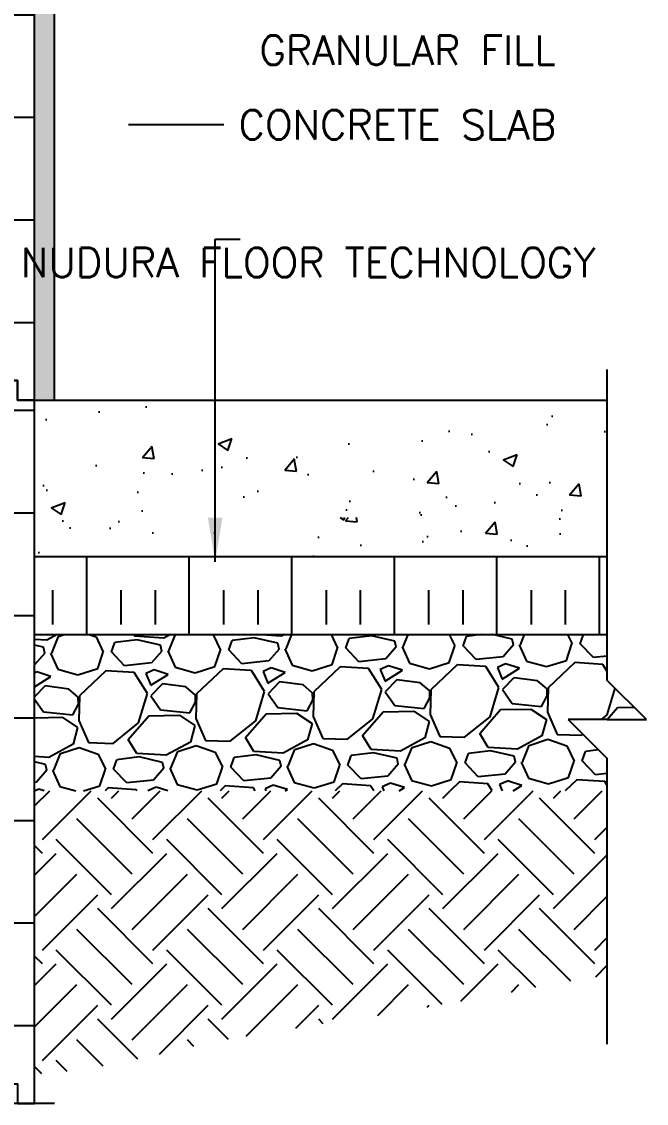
# Model space of a CAD drawing. Header units: inches. Extents: x 16 to 68.3, y 21.2 to 93.9.
# Drawn here: x 52.3 to 68.29, y 38.93 to 66.62 of the extents above; entities that cross this region are included whole.
import ezdxf
from ezdxf.enums import TextEntityAlignment as Align

# ---------------------------------------------------------------- set-up
doc = ezdxf.new("R2010")
doc.units = ezdxf.units.IN
doc.header["$LTSCALE"] = 0.5
doc.header["$MEASUREMENT"] = 0
doc.linetypes.add('DASHEDX2', pattern=[1.5, 1, -0.5])
for name, color, linetype in [('HATCH', 12, 'Continuous'), ('line25', 2, 'Continuous'), ('LINE50', 5, 'Continuous'), ('LINE9', 9, 'Continuous'), ('TEXT', 4, 'Continuous')]:
    doc.layers.add(name, color=color, linetype=linetype)
doc.styles.add('DIM', font='romans.shx', dxfattribs={"width": 0.7})
doc.styles.add('ROMANS', font='romans.shx', dxfattribs={"height": 1.125})
doc.dimstyles.new('ext_12', dxfattribs={"dimscale": 12, "dimtxt": 0.09375, "dimasz": 0.09375, "dimexe": 0.09375, "dimexo": 0.0625, "dimgap": 0.0625, "dimtad": 1, "dimdec": 1, "dimzin": 3, "dimdsep": 46, "dimlunit": 4, "dimtxsty": 'DIM', "dimcen": 0.09, "dimdle": 0.09375, "dimclrt": 4, "dimadec": 0, "dimazin": 0, "dimtfac": 1, "dimtdec": 1, "dimtmove": 2, "dimatfit": 3, "dimfxl": 1, "dimfrac": 2, "dimtolj": 1, "dimtzin": 0, "dimarcsym": 0})
pattern_1 = [(50, (77.5901, 19.0505), (3.5863, -0.31376), [0.375, -4.125]), (355, (77.59, 19.0505), (-0.69376, 3.76096), [0.3, -3.3]), (100.451, (77.889, 19.0244), (2.89255, 3.4472), [0.3187, -3.5057]), (46.184, (77.59, 20.0505), (5.3362, -0.8276), [0.5625, -6.1875]), (96.636, (78.035, 19.9816), (4.6733, 4.8706), [0.47805, -5.25856]), (351.184, (77.59, 20.0505), (4.6733, 4.8706), [0.45, -4.95]), (21, (78.0901, 19.8005), (2.98454, -2.0131), [0.375, -4.125]), (326, (78.09, 19.8005), (1.21658, 3.62575), [0.3, -3.3]), (71.451, (78.339, 19.6328), (4.2011, 1.61265), [0.3187, -3.5057]), (37.5, (77.5901, 19.0505), (0.0608, 1.66447), [0, -3.26, 0, -3.35, 0, -3.3125]), (7.5, (77.5901, 19.0505), (1.31535, 1.97206), [0, -1.91, 0, -3.185, 0, -1.2625]), (327.5, (76.4751, 19.0505), (2.669112, -0.112774), [0, -1.25, 0, -3.9, 0, -5.175]), (317.5, (75.9751, 19.0505), (2.91593, 0.50052), [0, -1.625, 0, -2.59, 0, -3.675])]

msp = doc.modelspace()

# ---------------------------------------------------------------- hatches: boundary and pattern name
h = msp.add_hatch()
h.set_pattern_fill('AR-CONC', color=12, scale=0.02, style=0)
h.set_pattern_definition([(50, (-1187.0107, -50.1324), (3.6436934, -0.318782), [0.381, -4.191]), (355, (-1187.0107, -50.1324), (-0.704857, 3.821133), [0.3048, -3.3528]), (100.451, (-1186.707, -50.159), (2.93885, 3.502334), [0.3238, -3.5618]), (46.1842, (-1187.0107, -49.1164), (5.421581, -0.840847), [0.5715, -6.2865]), (96.6356, (-1186.559, -49.1864), (4.748085, 4.948511), [0.4857, -5.3427]), (351.184, (-1187.011, -49.1164), (4.748092, 4.948502), [0.4572, -5.0292]), (21, (-1186.5027, -49.3704), (3.0322976, -2.0453104), [0.381, -4.191]), (326, (-1186.5027, -49.3704), (1.236041, 3.683759), [0.3048, -3.3528]), (71.4514, (-1186.25, -49.5408), (4.26833, 1.638457), [0.3238, -3.5618]), (37.5, (-1187.0107, -50.1324), (0.061772, 1.6911008), [0, -3.31216, 0, -3.4036, 0, -3.3655]), (7.5, (-1187.0107, -50.1324), (1.3363933, 2.0036115), [0, -1.94056, 0, -3.23596, 0, -1.2827]), (327.5, (-1188.1436, -50.1324), (2.7118119, -0.1145749), [0, -1.27, 0, -3.9624, 0, -5.2578]), (317.5, (-1188.6516, -50.1324), (2.9625836, 0.50853), [0, -1.651, 0, -2.63144, 0, -3.7338])])
h.paths.add_polyline_path([(53.964, 56.933), (53.964, 54.191), (53.964, 53.933), (67.291, 53.933), (67.291, 56.933)])
h.paths.add_polyline_path([(53.964, 56.933), (52.631, 56.933), (52.631, 53.933), (53.964, 53.933), (53.964, 54.191)])
h = msp.add_hatch()
h.set_pattern_fill('AR-CONC', color=12, scale=0.5, style=0)
h.set_pattern_definition(pattern_1)
h.paths.add_polyline_path([(53.964, 53.933), (52.631, 53.933), (52.631, 52.933), (53.964, 52.933)])
h = msp.add_hatch()
h.set_pattern_fill('AR-CONC', color=12, scale=0.5, style=0)
h.set_pattern_definition(pattern_1)
h.paths.add_polyline_path([(67.291, 52.933), (67.291, 53.933), (53.964, 53.933), (53.964, 52.933)])
at = {"layer": 'HATCH'}
h = msp.add_hatch(dxfattribs=at)
h.set_pattern_fill('AR-SAND', color=256, scale=0.25, style=0)
h.set_pattern_definition([(37.5, (77.59015, 19.05054), (-0.0157483, 0.481706), [0, -0.38, 0, -0.425, 0, -0.40625]), (7.5, (77.59015, 19.05054), (0.442444, 0.7055365), [0, -0.205, 0, -0.3425, 0, -0.13125]), (327.5, (77.28265, 19.05054), (0.7785355, 0.0014148), [0, -0.125, 0, -0.45, 0, -0.5875]), (317.5, (77.28265, 19.05054), (0.7515317, 0.219419), [0, -0.0625, 0, -0.295, 0, -0.3375])])
h.paths.add_polyline_path([(53.131, 92.933), (52.631, 92.933), (52.631, 74.933), (52.631, 56.933), (53.131, 56.933)])
h = msp.add_hatch(dxfattribs=at)
h.set_pattern_fill('INSUL', color=256, scale=7, style=0)
h.set_pattern_definition([(180, (2976.1673, -340.0766), (0, 2.625), []), (180, (2976.1673, -339.2016), (0, 2.625), [0.875, -0.875]), (180, (2976.1673, -338.3266), (0, 2.625), [0.875, -0.875])])
h.paths.add_polyline_path([(52.631, 56.933), (52.193, 56.933), (52.193, 57.433), (50.693, 57.433), (50.693, 56.933), (50.006, 56.933), (50.006, 74.933), (50.693, 74.933), (50.693, 75.433), (52.193, 75.433), (52.193, 74.933), (52.631, 74.933)])
h = msp.add_hatch(dxfattribs=at)
h.set_pattern_fill('INSUL', color=256, scale=7, style=0)
h.set_pattern_definition([(180, (2976.1673, -358.0766), (0, 2.625), []), (180, (2976.1673, -357.2016), (0, 2.625), [0.875, -0.875]), (180, (2976.1673, -356.3266), (0, 2.625), [0.875, -0.875])])
h.paths.add_polyline_path([(52.631, 38.933), (52.193, 38.933), (52.193, 39.433), (50.693, 39.433), (50.693, 38.933), (50.006, 38.933), (50.006, 56.933), (50.693, 56.933), (50.693, 57.433), (52.193, 57.433), (52.193, 56.933), (52.631, 56.933)])
h = msp.add_hatch(dxfattribs=at)
h.set_pattern_fill('INSUL', color=256, scale=7, angle=90, style=0)
h.set_pattern_definition([(270, (77.5901, 81.8153), (-2.625, -2e-16), []), (270, (76.7151, 81.8153), (-2.625, -2e-16), [0.875, -0.875]), (270, (75.8401, 81.8153), (-2.625, -2e-16), [0.875, -0.875])])
h.paths.add_polyline_path([(67.291, 52.933), (67.291, 50.933), (52.631, 50.933), (52.631, 52.933)])

# ---------------------------------------------------------------- linework, layer by layer
for p, q in [((52.944, 50.789), (52.631, 50.809)), ((53.207, 50.933), (52.944, 50.789)), ((53.07, 50.461), (53.242, 50.884)), ((53.242, 50.884), (53.388, 50.933)), ((54.029, 50.933), (54.203, 50.871)), ((54.203, 50.871), (54.389, 50.484)), ((54.599, 50.488), (54.685, 50.73)), ((55.254, 50.799), (54.685, 50.729)), ((55.193, 50.888), (55.166, 50.933)), ((55.943, 50.842), (55.192, 50.889)), ((55.856, 50.66), (55.254, 50.8)), ((56.111, 50.933), (55.943, 50.841)), ((56.069, 50.514), (56.24, 50.933)), ((57.176, 50.933), (57.202, 50.924)), ((57.202, 50.923), (57.389, 50.537)), ((57.599, 50.54), (57.685, 50.782)), ((58.254, 50.852), (57.685, 50.782)), ((58.856, 50.712), (58.254, 50.852)), ((58.943, 50.894), (58.323, 50.933)), ((58.889, 50.563), (58.856, 50.712)), ((59.015, 50.933), (58.943, 50.894)), ((59.069, 50.566), (59.218, 50.933)), ((60.222, 50.933), (60.388, 50.589)), ((60.598, 50.593), (60.684, 50.834)), ((61.253, 50.904), (60.684, 50.834)), ((61.856, 50.765), (61.253, 50.904)), ((61.888, 50.615), (61.856, 50.765)), ((62.068, 50.618), (62.197, 50.933)), ((63.247, 50.933), (63.388, 50.641)), ((63.598, 50.645), (63.684, 50.887)), ((64.062, 50.933), (63.684, 50.886)), ((64.855, 50.817), (64.355, 50.933)), ((64.888, 50.667), (64.855, 50.817)), ((65.068, 50.671), (65.175, 50.933)), ((66.245, 50.271), (66.387, 50.694)), ((66.272, 50.933), (66.388, 50.694)), ((66.597, 50.698), (66.681, 50.933)), ((66.934, 50.344), (66.597, 50.698)), ((52.857, 50.608), (52.631, 50.66)), ((52.89, 50.458), (52.631, 50.16)), ((52.89, 50.458), (52.857, 50.608)), ((53.039, 50.461), (53.227, 50.044)), ((54.247, 50.062), (54.389, 50.484)), ((54.936, 50.134), (54.599, 50.488)), ((55.889, 50.511), (55.624, 50.206)), ((55.889, 50.51), (55.857, 50.66)), ((56.039, 50.513), (56.226, 50.096)), ((57.246, 50.114), (57.389, 50.537)), ((57.935, 50.187), (57.599, 50.541)), ((58.889, 50.563), (58.624, 50.258)), ((59.039, 50.566), (59.226, 50.149)), ((60.246, 50.167), (60.388, 50.589)), ((60.935, 50.239), (60.598, 50.593)), ((61.888, 50.615), (61.623, 50.311)), ((62.038, 50.618), (62.225, 50.201)), ((63.245, 50.219), (63.388, 50.642)), ((63.934, 50.291), (63.598, 50.646)), ((64.888, 50.668), (64.623, 50.363)), ((65.038, 50.67), (65.225, 50.253)), ((55.624, 50.206), (54.935, 50.134)), ((58.624, 50.258), (57.935, 50.186)), ((59.226, 50.149), (59.738, 50.008)), ((59.739, 50.008), (60.246, 50.166)), ((61.623, 50.311), (60.935, 50.239)), ((61.687, 50.132), (61.478, 50.038)), ((62.049, 50.018), (61.687, 50.132)), ((62.225, 50.201), (62.738, 50.06)), ((62.738, 50.06), (63.245, 50.219)), ((63.456, 50.163), (62.777, 49.521)), ((64.177, 50.115), (63.456, 50.162)), ((64.623, 50.363), (63.934, 50.291)), ((64.686, 50.184), (64.478, 50.09)), ((65.048, 50.07), (64.686, 50.184)), ((65.225, 50.253), (65.737, 50.112)), ((65.738, 50.112), (66.245, 50.271)), ((66.456, 50.215), (65.777, 49.573)), ((67.177, 50.167), (66.456, 50.215)), ((67.291, 50.381), (66.934, 50.343)), ((67.291, 49.988), (67.177, 50.168)), ((52.688, 49.975), (52.631, 49.949)), ((52.631, 49.599), (53.05, 49.861)), ((53.05, 49.861), (52.688, 49.975)), ((53.227, 50.044), (53.739, 49.903)), ((53.74, 49.903), (54.247, 50.062)), ((54.458, 50.005), (53.779, 49.364)), ((55.179, 49.958), (54.458, 50.005)), ((55.518, 49.424), (55.179, 49.958)), ((55.688, 50.027), (55.479, 49.933)), ((55.479, 49.933), (55.604, 49.635)), ((55.604, 49.635), (56.05, 49.913)), ((56.05, 49.913), (55.688, 50.027)), ((56.226, 50.096), (56.739, 49.955)), ((56.739, 49.955), (57.246, 50.114)), ((57.457, 50.058), (56.778, 49.416)), ((58.178, 50.01), (57.457, 50.058)), ((58.518, 49.476), (58.179, 50.011)), ((58.687, 50.079), (58.479, 49.986)), ((58.479, 49.986), (58.604, 49.688)), ((58.604, 49.688), (59.049, 49.966)), ((59.049, 49.966), (58.687, 50.079)), ((60.457, 50.11), (59.778, 49.468)), ((61.178, 50.063), (60.457, 50.11)), ((61.518, 49.529), (61.178, 50.063)), ((61.478, 50.038), (61.603, 49.74)), ((61.603, 49.74), (62.049, 50.018)), ((64.517, 49.581), (64.178, 50.115)), ((64.478, 50.09), (64.603, 49.793)), ((64.603, 49.793), (65.048, 50.07)), ((52.904, 49.618), (52.631, 49.335)), ((53.506, 49.539), (52.904, 49.618)), ((55.904, 49.671), (55.609, 49.365)), ((56.505, 49.591), (55.904, 49.671)), ((56.749, 49.385), (56.506, 49.591)), ((58.903, 49.723), (58.609, 49.418)), ((59.505, 49.644), (58.904, 49.723)), ((59.749, 49.437), (59.505, 49.643)), ((61.903, 49.775), (61.608, 49.47)), ((62.505, 49.696), (61.903, 49.775)), ((62.748, 49.49), (62.505, 49.696)), ((64.29, 48.827), (64.517, 49.581)), ((64.902, 49.828), (64.608, 49.523)), ((65.504, 49.748), (64.903, 49.828)), ((65.748, 49.542), (65.504, 49.748)), ((65.777, 49.573), (65.758, 48.943)), ((53.75, 49.333), (53.506, 49.539)), ((53.753, 49.153), (53.749, 49.333)), ((53.779, 49.364), (53.76, 48.733)), ((55.291, 48.67), (55.518, 49.424)), ((55.609, 49.366), (55.855, 49.01)), ((56.752, 49.205), (56.749, 49.385)), ((56.778, 49.416), (56.759, 48.786)), ((58.291, 48.722), (58.518, 49.476)), ((58.609, 49.418), (58.855, 49.062)), ((59.752, 49.258), (59.748, 49.438)), ((59.778, 49.468), (59.759, 48.838)), ((61.29, 48.774), (61.517, 49.529)), ((61.608, 49.47), (61.854, 49.114)), ((62.606, 49.038), (62.751, 49.31)), ((62.751, 49.31), (62.748, 49.49)), ((62.777, 49.521), (62.758, 48.89)), ((64.608, 49.523), (64.854, 49.167)), ((65.606, 49.09), (65.751, 49.363)), ((65.751, 49.362), (65.748, 49.542)), ((67.289, 48.879), (67.493, 49.557)), ((52.631, 49.282), (52.856, 48.957)), ((53.607, 48.88), (53.753, 49.153)), ((56.607, 48.933), (56.752, 49.205)), ((58.855, 49.062), (59.606, 48.985)), ((59.606, 48.985), (59.752, 49.258)), ((61.854, 49.114), (62.606, 49.037)), ((64.027, 48.402), (64.557, 49.012)), ((64.557, 49.012), (65.337, 49.025)), ((64.854, 49.167), (65.605, 49.09)), ((65.336, 49.026), (65.731, 48.762)), ((67.291, 48.759), (67.556, 49.064)), ((67.556, 49.064), (67.979, 49.071)), ((52.631, 48.803), (53.338, 48.816)), ((52.856, 48.957), (53.607, 48.88)), ((53.338, 48.816), (53.733, 48.553)), ((55.029, 48.245), (55.558, 48.855)), ((55.558, 48.855), (56.338, 48.868)), ((55.855, 49.01), (56.607, 48.933)), ((56.338, 48.868), (56.732, 48.605)), ((56.759, 48.786), (57.009, 48.22)), ((58.028, 48.298), (58.558, 48.907)), ((58.558, 48.907), (59.337, 48.92)), ((59.337, 48.921), (59.732, 48.658)), ((59.759, 48.838), (60.009, 48.272)), ((60.639, 48.253), (61.29, 48.775)), ((61.028, 48.35), (61.557, 48.959)), ((61.557, 48.959), (62.337, 48.973)), ((62.337, 48.973), (62.732, 48.71)), ((62.758, 48.891), (63.008, 48.325)), ((63.639, 48.305), (64.29, 48.827)), ((65.731, 48.762), (65.619, 48.34)), ((65.758, 48.943), (66.008, 48.377)), ((67.14, 48.759), (67.289, 48.879)), ((53.733, 48.553), (53.62, 48.131)), ((53.76, 48.733), (54.01, 48.168)), ((54.64, 48.148), (55.291, 48.67)), ((56.733, 48.605), (56.62, 48.183)), ((57.64, 48.201), (58.291, 48.722)), ((59.732, 48.657), (59.619, 48.235)), ((62.732, 48.71), (62.619, 48.288)), ((55.245, 47.889), (55.029, 48.245)), ((56.62, 48.183), (55.996, 47.842)), ((57.009, 48.22), (57.64, 48.201)), ((58.245, 47.941), (58.028, 48.297)), ((59.619, 48.235), (58.995, 47.894)), ((60.009, 48.272), (60.639, 48.253)), ((61.244, 47.994), (61.028, 48.35)), ((62.619, 48.288), (61.995, 47.947)), ((62.293, 48.042), (62.771, 48.2)), ((62.77, 48.2), (63.254, 48.029)), ((63.008, 48.324), (63.639, 48.305)), ((64.244, 48.046), (64.028, 48.402)), ((65.619, 48.34), (64.994, 47.999)), ((65.293, 48.094), (65.77, 48.253)), ((65.77, 48.253), (66.253, 48.081)), ((66.008, 48.377), (66.638, 48.358)), ((66.638, 48.358), (66.669, 48.382)), ((53.62, 48.13), (52.996, 47.79)), ((53.295, 47.885), (53.772, 48.043)), ((53.772, 48.043), (54.255, 47.872)), ((54.01, 48.167), (54.64, 48.148)), ((56.121, 47.514), (56.294, 47.937)), ((56.294, 47.937), (56.771, 48.096)), ((56.771, 48.096), (57.254, 47.924)), ((57.255, 47.924), (57.441, 47.537)), ((58.995, 47.895), (58.244, 47.942)), ((59.121, 47.566), (59.294, 47.99)), ((59.294, 47.99), (59.771, 48.148)), ((59.771, 48.148), (60.254, 47.976)), ((60.254, 47.976), (60.441, 47.589)), ((61.306, 47.905), (60.737, 47.835)), ((61.995, 47.947), (61.244, 47.994)), ((61.908, 47.765), (61.305, 47.905)), ((62.121, 47.619), (62.293, 48.042)), ((63.254, 48.029), (63.44, 47.642)), ((64.305, 47.957), (63.736, 47.887)), ((64.994, 47.999), (64.243, 48.046)), ((64.907, 47.818), (64.305, 47.957)), ((65.12, 47.671), (65.293, 48.094)), ((66.253, 48.081), (66.44, 47.694)), ((66.65, 47.698), (66.736, 47.94)), ((67.07, 47.98), (66.736, 47.939)), ((52.996, 47.79), (52.631, 47.813)), ((52.909, 47.608), (52.631, 47.673)), ((53.122, 47.462), (53.295, 47.885)), ((54.255, 47.872), (54.442, 47.485)), ((54.652, 47.489), (54.737, 47.73)), ((55.306, 47.8), (54.738, 47.73)), ((55.996, 47.842), (55.245, 47.889)), ((55.909, 47.661), (55.306, 47.8)), ((55.942, 47.511), (55.909, 47.66)), ((57.651, 47.541), (57.737, 47.782)), ((58.306, 47.852), (57.737, 47.782)), ((58.908, 47.713), (58.306, 47.852)), ((58.941, 47.563), (58.908, 47.713)), ((60.651, 47.593), (60.737, 47.835)), ((61.941, 47.616), (61.908, 47.765)), ((63.298, 47.219), (63.44, 47.642)), ((63.65, 47.646), (63.736, 47.887)), ((63.986, 47.292), (63.65, 47.646)), ((64.94, 47.668), (64.675, 47.363)), ((64.94, 47.668), (64.908, 47.817)), ((65.09, 47.671), (65.277, 47.254)), ((66.297, 47.272), (66.44, 47.694)), ((66.986, 47.344), (66.65, 47.698)), ((52.942, 47.459), (52.677, 47.154)), ((52.942, 47.459), (52.909, 47.608)), ((53.092, 47.461), (53.279, 47.044)), ((54.299, 47.062), (54.442, 47.485)), ((54.988, 47.135), (54.652, 47.489)), ((55.942, 47.511), (55.677, 47.206)), ((56.091, 47.514), (56.279, 47.097)), ((57.299, 47.115), (57.441, 47.537)), ((57.987, 47.187), (57.651, 47.541)), ((58.941, 47.563), (58.676, 47.259)), ((59.091, 47.566), (59.278, 47.149)), ((60.298, 47.167), (60.441, 47.59)), ((60.987, 47.239), (60.651, 47.594)), ((61.941, 47.616), (61.676, 47.311)), ((62.09, 47.618), (62.278, 47.202)), ((64.675, 47.363), (63.986, 47.291)), ((67.291, 47.376), (66.986, 47.344)), ((52.677, 47.154), (52.631, 47.149)), ((55.677, 47.206), (54.988, 47.134)), ((56.279, 47.097), (56.791, 46.956)), ((56.791, 46.956), (57.299, 47.115)), ((58.676, 47.259), (57.987, 47.187)), ((58.739, 47.08), (58.531, 46.986)), ((59.102, 46.966), (58.74, 47.08)), ((59.278, 47.149), (59.791, 47.008)), ((59.791, 47.008), (60.298, 47.167)), ((60.509, 47.111), (60.321, 46.933)), ((61.23, 47.063), (60.509, 47.111)), ((61.676, 47.311), (60.987, 47.239)), ((61.739, 47.132), (61.531, 47.038)), ((62.101, 47.018), (61.739, 47.132)), ((62.278, 47.201), (62.79, 47.06)), ((62.79, 47.06), (63.298, 47.219)), ((63.509, 47.163), (63.265, 46.933)), ((64.23, 47.115), (63.509, 47.163)), ((64.346, 46.933), (64.23, 47.116)), ((64.739, 47.184), (64.53, 47.091)), ((64.53, 47.091), (64.596, 46.933)), ((65.101, 47.071), (64.739, 47.185)), ((65.277, 47.254), (65.79, 47.113)), ((65.79, 47.113), (66.297, 47.272)), ((66.508, 47.215), (66.21, 46.933)), ((67.229, 47.168), (66.508, 47.215)), ((67.291, 47.071), (67.23, 47.168)), ((52.631, 46.545), (53.019, 46.933)), ((52.74, 46.975), (52.647, 46.933)), ((52.875, 46.933), (52.74, 46.975)), ((52.832, 45.686), (54.079, 46.933)), ((53.279, 47.044), (53.684, 46.933)), ((53.886, 46.933), (54.299, 47.062)), ((54.51, 47.006), (54.433, 46.933)), ((55.231, 46.958), (54.51, 47.006)), ((54.6, 46.746), (54.786, 46.933)), ((55.13, 46.216), (55.847, 46.933)), ((55.248, 46.933), (55.231, 46.959)), ((55.531, 46.934), (55.532, 46.933)), ((55.74, 47.027), (55.532, 46.934)), ((55.66, 45.686), (56.908, 46.933)), ((56.041, 46.933), (55.74, 47.027)), ((57.51, 47.058), (57.377, 46.933)), ((57.428, 46.746), (57.615, 46.933)), ((58.231, 47.011), (57.51, 47.058)), ((57.958, 46.216), (58.675, 46.933)), ((58.281, 46.933), (58.231, 47.011)), ((58.489, 45.686), (59.736, 46.933)), ((58.531, 46.986), (58.553, 46.933)), ((59.048, 46.933), (59.101, 46.966)), ((60.256, 46.746), (60.443, 46.933)), ((60.787, 46.216), (61.504, 46.933)), ((61.313, 46.933), (61.23, 47.063)), ((61.317, 45.686), (62.564, 46.933)), ((61.531, 47.038), (61.575, 46.933)), ((61.964, 46.933), (62.101, 47.018)), ((63.085, 46.746), (63.272, 46.933)), ((63.615, 46.216), (64.332, 46.933)), ((64.145, 45.686), (65.393, 46.933)), ((64.88, 46.933), (65.101, 47.071)), ((65.913, 46.746), (66.1, 46.933)), ((66.444, 46.216), (67.161, 46.933)), ((55.66, 45.332), (54.246, 46.746)), ((58.489, 45.332), (57.074, 46.746)), ((61.317, 45.332), (59.903, 46.746)), ((64.145, 45.332), (62.731, 46.746)), ((66.974, 45.332), (65.56, 46.746)), ((55.13, 44.802), (53.716, 46.216)), ((57.958, 44.802), (56.544, 46.216)), ((60.787, 44.802), (59.373, 46.216)), ((63.615, 44.802), (62.201, 46.216)), ((66.444, 44.802), (65.029, 46.216)), ((66.974, 45.686), (67.291, 46.003)), ((52.832, 45.332), (52.631, 45.533)), ((54.6, 44.271), (53.185, 45.686)), ((57.428, 44.271), (56.014, 45.686)), ((60.256, 44.271), (58.842, 45.686)), ((63.085, 44.271), (61.671, 45.686)), ((65.913, 44.271), (64.499, 45.686)), ((52.631, 44.777), (53.185, 45.332)), ((54.6, 43.918), (56.014, 45.332)), ((57.428, 43.918), (58.842, 45.332)), ((60.256, 43.918), (61.671, 45.332)), ((63.085, 43.918), (64.499, 45.332)), ((65.913, 43.918), (67.291, 45.296)), ((52.631, 43.717), (53.716, 44.802)), ((55.13, 43.387), (56.544, 44.802)), ((57.958, 43.387), (59.373, 44.802)), ((60.787, 43.387), (62.201, 44.802)), ((63.615, 43.387), (65.029, 44.802)), ((52.832, 42.857), (54.246, 44.271)), ((55.66, 42.857), (57.074, 44.271)), ((58.489, 42.857), (59.903, 44.271)), ((61.317, 42.857), (62.731, 44.271)), ((64.145, 42.857), (65.56, 44.271)), ((66.444, 43.387), (67.291, 44.235)), ((55.66, 42.504), (54.246, 43.918)), ((58.489, 42.504), (57.074, 43.918)), ((61.317, 42.504), (59.903, 43.918)), ((64.145, 42.504), (62.731, 43.918)), ((66.974, 42.504), (65.56, 43.918)), ((55.13, 41.973), (53.716, 43.387)), ((57.958, 41.973), (56.544, 43.387)), ((60.787, 41.973), (59.373, 43.387)), ((63.615, 41.973), (62.201, 43.387)), ((66.358, 42.059), (65.029, 43.387)), ((66.974, 42.857), (67.291, 43.175)), ((52.832, 42.504), (52.631, 42.705)), ((54.6, 41.443), (53.185, 42.857)), ((57.428, 41.443), (56.014, 42.857)), ((60.256, 41.443), (58.842, 42.857)), ((63.068, 41.46), (61.671, 42.857)), ((65.459, 41.897), (64.499, 42.857)), ((52.631, 41.949), (53.185, 42.504)), ((54.6, 41.089), (56.014, 42.504)), ((57.428, 41.089), (58.842, 42.504)), ((60.256, 41.089), (61.671, 42.504)), ((63.541, 41.545), (64.499, 42.504)), ((66.998, 42.174), (67.291, 42.467)), ((52.631, 40.888), (53.716, 41.973)), ((55.13, 40.559), (56.544, 41.973)), ((58.049, 40.649), (59.373, 41.973)), ((61.413, 41.185), (62.201, 41.973)), ((64.84, 41.783), (65.029, 41.973)), ((52.832, 40.029), (54.246, 41.443)), ((55.824, 40.192), (57.074, 41.443)), ((59.321, 40.861), (59.903, 41.443)), ((62.681, 41.392), (62.731, 41.443)), ((55.271, 40.064), (54.246, 41.089)), ((57.596, 40.568), (57.074, 41.089)), ((60.022, 40.971), (59.903, 41.089)), ((54.39, 39.885), (53.716, 40.559)), ((56.711, 40.392), (56.544, 40.559)), ((52.818, 39.688), (52.631, 39.876)), ((53.465, 39.749), (53.185, 40.029))]:
    msp.add_line(p, q, dxfattribs=at)
at = {"layer": 'line25'}
for p, q in [((52.631, 52.933), (67.291, 52.933)), ((52.631, 50.933), (67.291, 50.933)), ((52.631, 50.933), (67.291, 50.933))]:
    msp.add_line(p, q, dxfattribs=at)
at = {"layer": 'LINE50'}
for p, q in [((52.631, 56.933), (52.631, 74.933)), ((52.631, 38.933), (52.631, 56.933)), ((52.631, 56.933), (67.291, 56.933)), ((52.631, 50.933), (67.291, 50.933))]:
    msp.add_line(p, q, dxfattribs=at)
for points in [[(52.631, 56.933), (52.193, 56.933), (52.193, 57.433), (50.693, 57.433), (50.693, 56.933), (50.006, 56.933)], [(50.006, 56.933), (50.693, 56.933), (50.693, 57.433), (52.193, 57.433), (52.193, 56.933), (52.631, 56.933)], [(50.006, 38.933), (50.693, 38.933), (50.693, 39.433), (52.193, 39.433), (52.193, 38.933), (52.631, 38.933)]]:
    msp.add_lwpolyline(points, dxfattribs=at)
at = {"layer": 'LINE9'}
for p, q in [((53.131, 92.933), (53.131, 56.933)), ((67.291, 49.759), (67.291, 57.717)), ((68.291, 48.759), (67.291, 49.759)), ((67.291, 48.759), (66.291, 48.759)), ((66.291, 48.759), (67.291, 47.759)), ((67.291, 48.759), (68.291, 48.759)), ((67.291, 40.447), (67.291, 47.759)), ((53.137, 38.933), (46.593, 38.933))]:
    msp.add_line(p, q, dxfattribs=at)
at = {"layer": 'TEXT'}
msp.add_line((57.474, 63.984), (55.038, 63.984), dxfattribs=at)
for points in [[(53.964, 50.539, 0, 0.36, 0), (53.964, 51.619, 0, 0, 0), (53.964, 65.948, 0, 0, 0), (58.03, 65.948, 0, 0, 0)], [(55.038, 56.692, 0, 0.36, 0), (55.038, 57.772, 0, 0, 0), (55.038, 63.984, 0, 0, 0)]]:
    msp.add_lwpolyline(points, format="xyseb", dxfattribs=at)

# ---------------------------------------------------------------- texts
at = {"layer": 'TEXT', "style": 'ROMANS'}
for s, p in [(' GRANULAR FILL', (57.874, 65.893)), (' CONCRETE SLAB', (57.339, 63.984))]:
    msp.add_text(s, height=0.75, dxfattribs=at).set_placement(p, align=Align.MIDDLE_LEFT)
at = {"layer": 'TEXT', "linetype": 'DASHEDX2', "insert": (66.997, 60.456), "char_height": 0.75, "width": 15.3273, "attachment_point": 6, "style": 'ROMANS'}
msp.add_mtext('NUDURA FLOOR TECHNOLOGY', dxfattribs=at)

# ---------------------------------------------------------------- leaders
at = {"layer": 'TEXT'}
msp.add_leader([(57.254, 52.798), (57.254, 61.058), (57.897, 61.058)], dimstyle='ext_12', override={"dimgap": 0.0625, "dimtad": 0}, dxfattribs=at)

doc.saveas('drawing.dxf')
